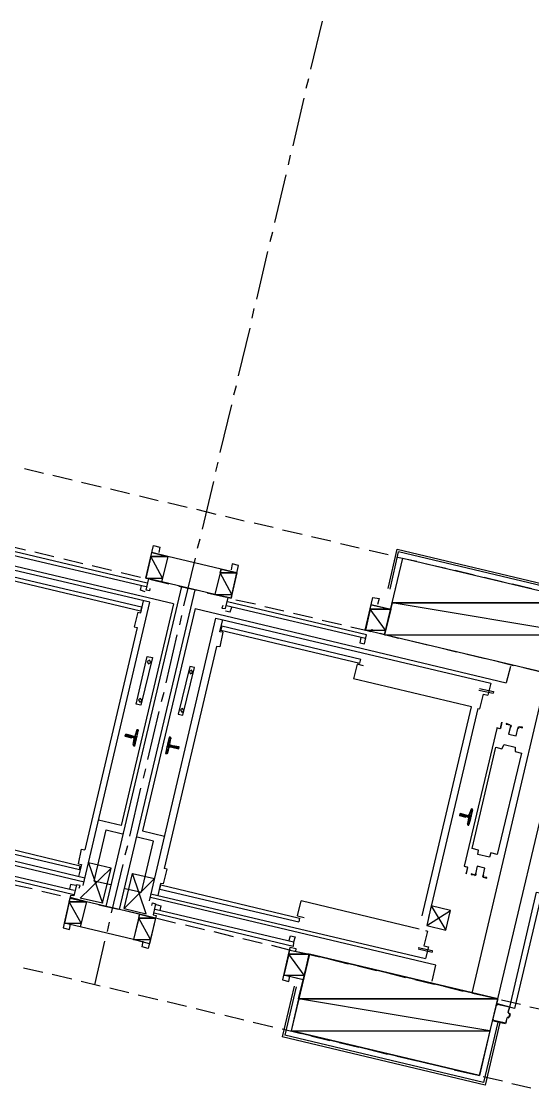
# Model space of a CAD drawing. Header units: feet. Extents: x -84 to 198, y -22 to 181.
# Drawn here: x 64.87 to 77.86, y 48.78 to 75.84 of the extents above; entities that cross this region are included whole.
import ezdxf

# ---------------------------------------------------------------- set-up
doc = ezdxf.new("R2010")
doc.units = ezdxf.units.FT
for name, color, linetype in [('A-LINEA', 7, 'CONTINUOUS'), ('A-LINEA-FINA', 9, 'CONTINUOUS'), ('A-MURO-CONCRETO', 8, 'CONTINUOUS')]:
    doc.layers.add(name, color=color, linetype=linetype)

msp = doc.modelspace()

# ---------------------------------------------------------------- linework, layer by layer
at = {"layer": 'A-LINEA'}
for p, q in [((72.2267, 74.6311), (72.52, 75.8444)), ((72.1067, 74.1511), (72.1733, 74.3911)), ((71.7733, 72.6844), (72.0533, 73.8978)), ((71.6533, 72.2044), (71.7067, 72.4444)), ((71.3067, 70.7378), (71.6, 71.9511)), ((71.1867, 70.2578), (71.2533, 70.4978)), ((70.8533, 68.7911), (71.1333, 70.0044)), ((70.7333, 68.3111), (70.7867, 68.5511)), ((70.3867, 66.8444), (70.68, 68.0578)), ((70.2667, 66.3644), (70.3333, 66.6044)), ((69.92, 64.8978), (70.2133, 66.1111)), ((64.9467, 64.4978), (65.4267, 64.3778)), ((69.8133, 64.4178), (69.8667, 64.6578)), ((65.6667, 64.3244), (66.16, 64.2044)), ((66.4, 64.1511), (66.8933, 64.0311)), ((69.4667, 62.9511), (69.76, 64.1644)), ((67.1333, 63.9778), (67.6133, 63.8578)), ((67.8667, 63.8044), (68.3467, 63.6844)), ((68.5867, 63.6311), (69.08, 63.5111)), ((69.32, 63.4578), (69.8133, 63.3378)), ((70.0533, 63.2844), (70.5333, 63.1644)), ((70.7867, 63.1111), (71.2667, 63.0044)), ((68.7333, 61.0578), (60.8133, 62.9378)), ((71.5067, 62.9378), (72, 62.8311)), ((68.1333, 61.0978), (61.16, 62.7378)), ((64.48, 62.5511), (64.9733, 62.4311)), ((69.3467, 62.4711), (69.4133, 62.7111)), ((72.24, 62.7644), (72.7333, 62.6578)), ((72.9733, 62.5911), (73.4533, 62.4844)), ((64.5067, 62.3244), (68.04, 61.4978)), ((64.5333, 62.4311), (68.0667, 61.5911)), ((65.2133, 62.3778), (65.6933, 62.2578)), ((68.0267, 61.7111), (68.1867, 62.3644)), ((68.5867, 62.2578), (68.1867, 62.3644)), ((68.5867, 62.2578), (68.4267, 61.6178)), ((69.9467, 61.9378), (68.5867, 62.2578)), ((73.7067, 62.4178), (74.1867, 62.3111)), ((74.1867, 61.4444), (74.4133, 62.4444)), ((74.24, 61.4311), (74.4533, 62.3778)), ((74.4133, 62.4444), (79.5733, 61.2178)), ((79.5067, 61.1778), (74.4533, 62.3778)), ((65.9467, 62.2044), (66.4267, 62.0844)), ((66.6667, 62.0311), (67.16, 61.9111)), ((69, 61.0044), (69.2933, 62.2178)), ((74.4267, 62.2444), (74.92, 62.1378)), ((75.16, 62.0711), (75.6533, 61.9644)), ((67.92, 60.9778), (64.3867, 61.8044)), ((67.4, 61.8578), (67.8933, 61.7378)), ((69.9467, 61.9378), (69.7867, 61.2978)), ((70.3467, 61.8444), (69.9467, 61.9378)), ((70.2, 61.2044), (70.3467, 61.8444)), ((75.8933, 61.9111), (76.3733, 61.7911)), ((76.6267, 61.7378), (77.1067, 61.6178)), ((67.8933, 60.8711), (64.3733, 61.7111)), ((67.0267, 53.3778), (68.9467, 61.4978)), ((68.44, 61.6178), (68.0267, 61.7111)), ((68.1333, 61.6844), (68.6133, 61.5644)), ((69.7867, 61.2978), (68.44, 61.6178)), ((68.8667, 61.5111), (69.3467, 61.4044)), ((77.3467, 61.5644), (77.84, 61.4444)), ((67.36, 53.2978), (69.28, 61.4178)), ((69.5867, 61.3378), (70.08, 61.2311)), ((70.2, 61.2044), (69.7867, 61.2978)), ((66.44, 53.9111), (68.1333, 61.0978)), ((68.7333, 61.0578), (67.4, 55.4311)), ((67.92, 60.9778), (67.8933, 60.8711)), ((67.9067, 60.8311), (67.9733, 61.1378)), ((69.28, 60.9378), (67.9467, 55.2978)), ((69.28, 60.9378), (77.1867, 59.0578)), ((73.6133, 60.1778), (70.08, 61.0044)), ((73.64, 60.2711), (70.1067, 61.1111)), ((70.32, 61.1644), (70.8133, 61.0578)), ((71.0533, 60.9911), (71.5333, 60.8844)), ((67.8267, 60.8444), (67.9067, 60.8311)), ((68.12, 53.5244), (69.8133, 60.6978)), ((68.8933, 60.5244), (68.9467, 60.7644)), ((69.8133, 60.6978), (76.8, 59.0444)), ((69.9067, 60.3511), (69.9867, 60.6578)), ((71.7867, 60.8178), (72.2667, 60.7111)), ((72.5067, 60.6444), (73, 60.5378)), ((67.8133, 60.4578), (66.48, 54.8178)), ((69.96, 60.4978), (69.9333, 60.3911)), ((69.9333, 60.3911), (73.4667, 59.5511)), ((69.96, 60.4978), (73.4933, 59.6578)), ((73.24, 60.4711), (73.7333, 60.3644)), ((68.5467, 59.0578), (68.8267, 60.2711)), ((69.9867, 60.3378), (69.9067, 60.3511)), ((73.4933, 60.2044), (73.4667, 60.0711)), ((73.9733, 60.3111), (74.4533, 60.1911)), ((74.7067, 60.1378), (75.1867, 60.0178)), ((69.8267, 59.9778), (68.4933, 54.3378)), ((75.4267, 59.9644), (75.92, 59.8444)), ((73.4667, 59.5511), (73.4933, 59.6578)), ((76.16, 59.7911), (76.6533, 59.6711)), ((76.8933, 59.6178), (77.3733, 59.4978)), ((76.32, 51.1778), (78.24, 59.2978)), ((77.2933, 59.4711), (77.1867, 59.0578)), ((77.6267, 59.4444), (78.1067, 59.3244)), ((76.3067, 58.4444), (73.3067, 59.1511)), ((76.8, 59.0444), (76.72, 58.7378)), ((76.9733, 51.0311), (78.8933, 59.1378)), ((68.4267, 58.5778), (68.4933, 58.8178)), ((76.4933, 58.8711), (76.8533, 58.7911)), ((68.08, 57.1111), (68.3733, 58.3244)), ((75.0533, 53.1378), (76.3067, 58.4444)), ((76.4667, 58.4044), (75.2133, 53.0978)), ((67.6667, 57.6578), (67.6667, 57.6578)), ((67.68, 57.6978), (67.7333, 57.6844)), ((67.72, 57.6578), (67.68, 57.6711)), ((67.68, 57.6578), (67.68, 57.6578)), ((67.6933, 57.6978), (67.6933, 57.6978)), ((67.76, 57.6978), (67.8, 57.8444)), ((67.8246, 57.8572), (67.8009, 57.8437)), ((68.6797, 57.6345), (68.6646, 57.6572)), ((76.9467, 57.8978), (76.9467, 57.8978)), ((67.7067, 57.4844), (67.7333, 57.6311)), ((67.7203, 57.4677), (67.7354, 57.445)), ((68.5867, 57.2711), (68.6267, 57.4178)), ((68.64, 57.4844), (68.6667, 57.6444)), ((68.6533, 57.4311), (68.6933, 57.4311)), ((68.6933, 57.4178), (68.6933, 57.4178)), ((68.7067, 57.4178), (68.7067, 57.4178)), ((68.5621, 57.2583), (68.5858, 57.2718)), ((67.9733, 56.6311), (68.0267, 56.8711)), ((67.6267, 55.1644), (67.9067, 56.3778)), ((76.2933, 55.8444), (76.24, 55.6978)), ((76.3179, 55.8439), (76.2942, 55.8304)), ((59.2, 55.7111), (66.4667, 54.0044)), ((66.48, 54.0978), (59.5067, 55.7511)), ((67.4, 55.4311), (66.8267, 55.5644)), ((76.1733, 55.6978), (76.1733, 55.6978)), ((76.2267, 55.6711), (76.1733, 55.6844)), ((76.1733, 55.6578), (76.2133, 55.6444)), ((76.1733, 55.6444), (76.1733, 55.6444)), ((76.1867, 55.6978), (76.1867, 55.6978)), ((76.2267, 55.6178), (76.2, 55.4711)), ((66.36, 54.4044), (62.84, 55.2444)), ((67.9467, 55.2978), (68.5067, 55.1644)), ((76.2136, 55.4677), (76.2287, 55.445)), ((66.3467, 54.3111), (62.8133, 55.1378)), ((66.32, 54.4578), (66.4, 54.8311)), ((66.4, 54.8311), (66.48, 54.8178)), ((67.5067, 54.6844), (67.5733, 54.9244)), ((62.6667, 54.5244), (66.2, 53.6844)), ((62.6933, 54.6178), (66.2133, 53.7911)), ((66.32, 54.4578), (66.4, 54.4444)), ((66.4, 54.4444), (66.32, 54.1378)), ((66.3467, 54.3111), (66.36, 54.4044)), ((67.1467, 54.3511), (66.5733, 54.4844)), ((67.16, 53.2178), (67.4533, 54.4444)), ((66.9333, 53.4578), (67.1467, 54.3511)), ((67.48, 53.3244), (67.6933, 54.2178)), ((67.6933, 54.2178), (68.2533, 54.0844)), ((68.48, 53.9511), (68.5733, 54.3244)), ((68.5733, 54.3244), (68.4933, 54.3378)), ((76.2, 54.3778), (76.12, 54.3911)), ((64.6533, 53.9378), (65.1467, 53.8311)), ((68.4, 53.9644), (68.3333, 53.6578)), ((68.3867, 53.8178), (68.4133, 53.9244)), ((68.48, 53.9511), (68.4, 53.9644)), ((68.4133, 53.9244), (71.9333, 53.0844)), ((65.3867, 53.7644), (65.8667, 53.6578)), ((66.52, 53.4978), (66.1067, 53.6044)), ((75.4, 51.8844), (68.1467, 53.6044)), ((68.16, 53.6978), (75.1333, 52.0578)), ((68.3867, 53.8178), (71.92, 52.9911)), ((65.96, 52.9511), (66.1067, 53.5911)), ((66.12, 53.5911), (66.6, 53.4844)), ((66.52, 53.4978), (66.36, 52.8578)), ((67.8667, 53.1778), (66.52, 53.4978)), ((66.84, 53.4178), (67.3333, 53.3111)), ((71.88, 53.1378), (71.9733, 53.5244)), ((74.9733, 52.8044), (71.9733, 53.5244)), ((67.5733, 53.2578), (68.0667, 53.1378)), ((67.8667, 53.1778), (67.72, 52.5378)), ((68.28, 53.0844), (67.8667, 53.1778)), ((71.7733, 52.3644), (68.24, 53.2044)), ((71.7867, 52.4711), (68.2667, 53.2978)), ((68.3067, 53.0844), (68.7867, 52.9644)), ((71.88, 53.1378), (72.0533, 53.0978)), ((71.9333, 53.0844), (71.92, 52.9911)), ((75.1733, 52.8978), (75.7733, 53.2711)), ((66.36, 52.8578), (65.96, 52.9511)), ((67.72, 52.5378), (66.36, 52.8578)), ((67.0533, 52.7378), (67.1067, 52.9778)), ((69.04, 52.9111), (69.52, 52.7911)), ((68.12, 52.4311), (67.72, 52.5378)), ((69.76, 52.7378), (70.2533, 52.6178)), ((70.4933, 52.5644), (70.9867, 52.4444)), ((71.6667, 52.4978), (71.7067, 52.6311)), ((75.1867, 52.7511), (75.0933, 52.3778)), ((75.1333, 52.7644), (75.1867, 52.7511)), ((66.7333, 51.3911), (66.9867, 52.4978)), ((71.2267, 52.3911), (71.7067, 52.2711)), ((71.5467, 51.6311), (71.6933, 52.2711)), ((74.9467, 52.3378), (75.3067, 52.2578)), ((74.9467, 52.2978), (75.3067, 52.2178)), ((75.3067, 52.2578), (75.3067, 52.2178)), ((71.9467, 52.2178), (72.44, 52.0978)), ((72.68, 52.0444), (73.1733, 51.9244)), ((64.92, 51.8178), (65.4133, 51.7111)), ((73.4133, 51.8711), (73.8933, 51.7511)), ((74.1467, 51.6978), (74.6267, 51.5778)), ((75.3067, 51.4844), (75.4, 51.8844)), ((65.6533, 51.6578), (66.1467, 51.5378)), ((66.3867, 51.4844), (66.8667, 51.3644)), ((74.8667, 51.5244), (75.36, 51.4044)), ((67.12, 51.3111), (67.6, 51.1911)), ((71.8, 51.3511), (71.4933, 50.0711)), ((71.8, 51.3511), (71.4933, 50.0711)), ((71.8533, 51.3378), (71.56, 50.1111)), ((71.8533, 51.3378), (71.56, 50.1111)), ((75.6, 51.3511), (76.0933, 51.2311)), ((76.3333, 51.1778), (76.8133, 51.0711)), ((67.84, 51.1378), (68.3333, 51.0178)), ((68.5733, 50.9644), (69.0667, 50.8444)), ((76.96, 50.8978), (76.96, 50.8978)), ((77.0667, 51.0044), (77.5467, 50.8978)), ((69.3067, 50.7911), (69.7867, 50.6711)), ((70.04, 50.6178), (70.52, 50.4978)), ((77.24, 50.6844), (77.28, 50.8178)), ((77.2405, 50.6824), (77.2554, 50.6583)), ((77.2533, 50.6844), (77.2533, 50.6844)), ((77.2667, 50.5644), (77.2933, 50.6444)), ((77.7867, 50.8311), (78.28, 50.7244)), ((70.76, 50.4444), (71.2533, 50.3244)), ((76.9733, 50.4444), (76.6133, 48.9111)), ((76.9733, 50.4444), (76.6133, 48.9111)), ((76.8667, 50.4844), (76.8667, 50.4844)), ((76.8667, 50.4711), (77.16, 50.4044)), ((77.1733, 50.4044), (77.2133, 50.5511)), ((77.1733, 50.4178), (77.1733, 50.4178)), ((77.2379, 50.5639), (77.2139, 50.549)), ((77.2267, 50.5644), (77.2533, 50.5511)), ((77.2267, 50.5511), (77.2267, 50.5511)), ((77.2533, 50.5644), (77.2533, 50.5644)), ((71.4933, 50.2711), (71.9733, 50.1511)), ((76.6133, 48.9111), (71.56, 50.1111)), ((76.6133, 48.9111), (71.56, 50.1111)), ((72.2267, 50.0978), (72.7067, 49.9778)), ((72.9467, 49.9244), (73.44, 49.8044)), ((73.68, 49.7511), (74.1733, 49.6311)), ((74.4133, 49.5778), (74.8933, 49.4711)), ((75.1467, 49.4044), (75.6267, 49.2978)), ((75.8667, 49.2311), (76.36, 49.1244)), ((76.6, 49.0578), (77.0933, 48.9511)), ((77.3333, 48.8844), (77.8133, 48.7778))]:
    msp.add_line(p, q, dxfattribs=at)
for points in [[(68.1333, 61.4444), (68.12, 61.3911), (68.04, 61.4044), (68.1067, 61.6978), (68.0267, 61.7111), (68.2267, 62.5378), (68.3867, 62.4978), (68.36, 62.3644)], [(69.9867, 61.0178), (69.96, 60.9511), (70.0533, 60.9378), (70.12, 61.2178), (70.2, 61.2044), (70.3867, 62.0311), (70.2267, 62.0711), (70.2, 61.9244)], [(79.3467, 61.0844), (78.8933, 59.1378), (74.0933, 60.2711), (74.56, 62.2178), (79.3467, 61.0844)], [(68.0133, 61.3644), (67.8933, 61.4044), (67.92, 61.5244)], [(73.7733, 60.4178), (73.76, 60.3511), (73.6, 60.3911), (73.8, 61.2178), (73.96, 61.1911), (73.92, 61.0444)], [(70.0533, 60.8844), (70.1733, 60.8578), (70.2133, 60.9778)], [(73.76, 61.0444), (74.2533, 60.9244), (74.0933, 60.2711), (73.6133, 60.3911)], [(67.8267, 60.8444), (67.7333, 60.4711), (67.8133, 60.4578)], [(69.9867, 60.3378), (69.9067, 59.9644), (69.8267, 59.9778)], [(73.4667, 60.0711), (73.5867, 60.0444), (73.64, 60.2711)], [(68.0667, 59.7244), (68.2, 59.6978), (67.9067, 58.4844), (67.7867, 58.5111), (68.0667, 59.7244)], [(68.1241, 59.6299), (68.0679, 59.5952), (68.1026, 59.539), (68.1587, 59.5737), (68.1241, 59.6299)], [(69.2667, 59.4444), (69.1467, 59.4711), (68.8533, 58.2578), (68.9733, 58.2311), (69.2667, 59.4444)], [(69.1907, 59.3765), (69.1346, 59.3419), (69.1693, 59.2857), (69.2254, 59.3204), (69.1907, 59.3765)], [(73.56, 59.4844), (73.4, 59.5244), (73.3067, 59.1511)], [(76.4667, 58.4044), (76.52, 58.3911), (76.6133, 58.7644), (76.72, 58.7378)], [(76.5067, 58.9111), (76.8667, 58.8311), (76.8533, 58.7911)], [(67.8974, 58.6565), (67.8413, 58.6219), (67.8759, 58.5657), (67.9321, 58.6004), (67.8974, 58.6565)], [(68.9641, 58.4032), (68.9079, 58.3685), (68.9426, 58.3124), (68.9987, 58.347), (68.9641, 58.4032)], [(77.0267, 57.8844), (76.9467, 57.9111), (77.04, 57.8978), (77.08, 58.0578), (77.04, 57.8978), (77.04, 57.8978)], [(77.28, 57.9911), (77.1867, 58.0178), (77.1867, 58.0044), (77.28, 57.9911)], [(77.2931, 57.9435), (77.2476, 57.7509), (77.4402, 57.7053), (77.4858, 57.8979)], [(77.2931, 57.9435), (77.2476, 57.7509), (77.4402, 57.7053), (77.4858, 57.8979)], [(77.2973, 57.9408), (77.3064, 57.9609), (77.2915, 57.9772)], [(77.3043, 57.9295), (77.3196, 57.963), (77.2947, 57.9901)], [(77.5207, 57.937), (77.4863, 57.9239), (77.4849, 57.8871)], [(77.5177, 57.924), (77.4971, 57.9161), (77.4962, 57.8941)], [(77.5067, 57.9378), (77.6, 57.9111), (77.6, 57.9244), (77.5067, 57.9378)], [(67.6667, 57.6578), (67.5067, 57.6978), (67.52, 57.7511), (67.68, 57.7111)], [(67.8267, 57.8578), (67.84, 57.8578), (67.7467, 57.4444), (67.7333, 57.4578)], [(67.7354, 57.685), (67.7505, 57.6874), (67.7595, 57.6998)], [(68.6533, 57.6711), (68.6267, 57.6711), (68.5333, 57.2578), (68.56, 57.2578)], [(76.9467, 57.8978), (76.12, 54.4044), (76.2, 54.3778)], [(76.9467, 57.8978), (76.9467, 57.8978), (76.12, 54.4044), (76.12, 54.4044)], [(67.7461, 57.6198), (67.7437, 57.635), (67.7313, 57.6439)], [(68.6646, 57.4306), (68.6495, 57.4281), (68.6405, 57.4157)], [(68.7067, 57.4178), (68.8667, 57.3778), (68.88, 57.4311), (68.7067, 57.4578), (68.7067, 57.4578), (68.6533, 57.4711)], [(68.6539, 57.4824), (68.6563, 57.4673), (68.6687, 57.4583)], [(77.5733, 57.2711), (76.96, 54.6978), (76.8, 54.7378), (76.76, 54.6311), (76.4667, 54.6978), (76.48, 54.8044), (76.32, 54.8444), (76.92, 57.4178), (77.08, 57.3778), (77.1333, 57.4844), (77.4133, 57.4178), (77.4133, 57.3111), (77.5733, 57.2711)], [(76.2267, 55.4444), (76.24, 55.4444), (76.3333, 55.8444), (76.32, 55.8578)], [(76.1733, 55.6978), (76.0133, 55.7378), (76, 55.6844), (76.16, 55.6444)], [(76.2395, 55.6198), (76.237, 55.635), (76.2246, 55.6439)], [(76.2287, 55.6716), (76.2438, 55.6741), (76.2528, 55.6865)], [(67.1333, 53.9244), (66.72, 54.0178), (67.0267, 55.3244), (67.44, 55.2178)], [(67.5067, 53.8311), (67.92, 53.7378), (68.2267, 55.0311), (67.8133, 55.1378)], [(66.5733, 54.4844), (66.9333, 53.4578), (66.36, 53.5911), (67.1467, 54.3511)], [(68.2533, 54.0844), (67.48, 53.3244), (68.04, 53.1911), (67.6933, 54.2178)], [(76.2, 54.3644), (76.2, 54.3644), (76.1733, 54.2178), (76.1733, 54.2044), (76.2133, 54.3644)], [(76.3733, 54.1778), (76.2933, 54.2044), (76.2933, 54.1911), (76.3733, 54.1778)], [(76.386, 54.1653), (76.4204, 54.1783), (76.4218, 54.2151)], [(76.3889, 54.1783), (76.4096, 54.1861), (76.4104, 54.2082)], [(76.6003, 54.1587), (76.6458, 54.3513), (76.4531, 54.3969), (76.4075, 54.2043)], [(76.6003, 54.1587), (76.6458, 54.3513), (76.4531, 54.3969), (76.4075, 54.2043)], [(76.6023, 54.1727), (76.5871, 54.1392), (76.612, 54.1121)], [(76.6094, 54.1614), (76.6003, 54.1413), (76.6152, 54.125)], [(66.3333, 53.8444), (66.36, 53.9111), (66.2667, 53.9244), (66.2, 53.6444), (66.12, 53.6578), (65.9333, 52.8311), (66.0933, 52.7911), (66.12, 52.9378)], [(66.2533, 53.9111), (66.12, 53.9378), (66.0933, 53.8178)], [(76.6, 54.1244), (76.6933, 54.0978), (76.6933, 54.1111), (76.6133, 54.1244)], [(77.28, 50.8178), (77.96, 53.7378), (78.0933, 53.7111), (77.4, 50.7911), (77.28, 50.8178)], [(68.1867, 53.4044), (68.2, 53.4711), (68.28, 53.4444), (68.2133, 53.1644), (68.2933, 53.1511), (68.0933, 52.3111), (67.9333, 52.3511), (67.96, 52.4978)], [(68.2933, 53.4311), (68.4133, 53.3911), (68.3867, 53.2711)], [(75.28, 53.3911), (75.6533, 52.7778), (75.7733, 53.2711), (75.28, 53.3911), (75.1733, 52.8978), (75.6533, 52.7778)], [(71.7067, 52.6311), (71.8267, 52.6044), (71.7867, 52.4711), (71.7733, 52.3644)], [(71.84, 52.2444), (71.8533, 52.2978), (71.6933, 52.3378), (71.5067, 51.5111), (71.6667, 51.4711), (71.6933, 51.6178)], [(71.6933, 52.2711), (72.1867, 52.1644), (72.0267, 51.5111), (71.5467, 51.6311)], [(75.0933, 52.3778), (75.2133, 52.3511), (75.1333, 52.0578)], [(76.9733, 51.0311), (72.1867, 52.1644), (71.72, 50.2178), (76.5067, 49.0844), (76.9733, 51.0311)], [(76.9467, 50.8978), (76.9467, 50.8711), (76.96, 50.8711), (76.96, 50.8978), (77.2667, 50.8311), (77.2267, 50.6844)], [(76.96, 50.9111), (77.2667, 50.8311), (77.2667, 50.8311)], [(77.2533, 50.6578), (77.28, 50.6578), (77.2533, 50.5644), (77.2267, 50.5644)], [(77.2533, 50.6711), (77.28, 50.6578), (77.28, 50.6578)], [(77.0267, 50.4311), (76.6533, 48.8444), (71.4933, 50.0711)], [(77.0267, 50.4311), (76.6533, 48.8444), (71.4933, 50.0711)], [(77.2, 50.5511), (77.1733, 50.4178), (76.8667, 50.4844), (76.8667, 50.5111), (76.8533, 50.5111), (76.8533, 50.4844)]]:
    msp.add_lwpolyline(points, dxfattribs=at)
at = {"layer": 'A-LINEA-FINA'}
for p, q in [((67.68, 57.6711), (67.5067, 57.7111)), ((67.6667, 57.6578), (67.5067, 57.6978)), ((67.68, 57.7111), (67.52, 57.7511)), ((67.68, 57.6978), (67.52, 57.7378)), ((67.68, 57.6978), (67.52, 57.7378)), ((67.7867, 57.6311), (67.7333, 57.6578)), ((67.8, 57.6844), (67.7467, 57.6978)), ((67.8, 57.6711), (67.7467, 57.6844)), ((67.84, 57.8444), (67.8, 57.8578)), ((67.84, 57.8444), (67.8, 57.8578)), ((67.84, 57.8444), (67.8133, 57.8578)), ((67.84, 57.8578), (67.8267, 57.8578)), ((68.6267, 57.6711), (68.6533, 57.6711)), ((68.6267, 57.6578), (68.6667, 57.6578)), ((67.7467, 57.4578), (67.7067, 57.4711)), ((67.7467, 57.4578), (67.72, 57.4578)), ((67.7467, 57.4578), (67.72, 57.4578)), ((67.7867, 57.6311), (67.7333, 57.6444)), ((67.7867, 57.6178), (67.7333, 57.6311)), ((68.5733, 57.4444), (68.64, 57.4311)), ((68.5733, 57.4311), (68.6267, 57.4178)), ((68.5867, 57.4978), (68.64, 57.4844)), ((68.5867, 57.4978), (68.64, 57.4844)), ((68.5867, 57.4844), (68.64, 57.4711)), ((68.6933, 57.4178), (68.8667, 57.3778)), ((68.7067, 57.4578), (68.88, 57.4311)), ((68.7067, 57.4578), (68.88, 57.4178)), ((68.7067, 57.4578), (68.88, 57.4178)), ((68.7067, 57.4578), (68.8667, 57.4178)), ((68.7067, 57.4178), (68.8667, 57.3778)), ((68.5333, 57.2711), (68.5733, 57.2578)), ((68.5467, 57.2844), (68.5867, 57.2711)), ((76.3333, 55.8311), (76.2933, 55.8444)), ((76.3333, 55.8444), (76.2933, 55.8444)), ((76.3333, 55.8444), (76.3067, 55.8578)), ((76.16, 55.6578), (76, 55.6844)), ((76.1733, 55.6978), (76.0133, 55.7378)), ((76.1733, 55.6844), (76.0133, 55.7244)), ((76.1733, 55.6978), (76.0133, 55.7244)), ((76.28, 55.6311), (76.2267, 55.6444)), ((76.28, 55.6178), (76.2267, 55.6311)), ((76.2933, 55.6711), (76.24, 55.6844)), ((76.24, 55.4578), (76.2, 55.4711)), ((76.24, 55.4578), (76.2, 55.4578)), ((76.24, 55.4444), (76.2133, 55.4578)), ((76.24, 55.4444), (76.2133, 55.4578)), ((76.24, 55.4444), (76.2133, 55.4444)), ((76.24, 55.4444), (76.2133, 55.4444)), ((76.24, 55.4444), (76.2267, 55.4444))]:
    msp.add_line(p, q, dxfattribs=at)
for points in [[(67.52, 57.7378), (67.7867, 57.6444), (67.5067, 57.7111), (67.52, 57.7378), (67.52, 57.7378)], [(67.5067, 57.7111), (67.68, 57.6711), (67.68, 57.6711), (67.5067, 57.7111)], [(67.68, 57.6711), (67.68, 57.6711), (67.5067, 57.7111), (67.68, 57.6711), (67.68, 57.6711)], [(67.5067, 57.7111), (67.68, 57.6711), (67.68, 57.6711), (67.5067, 57.7111)], [(67.68, 57.6711), (67.68, 57.6711), (67.5067, 57.7111), (67.68, 57.6711), (67.68, 57.6711)], [(67.5067, 57.7111), (67.68, 57.6711), (67.5067, 57.6978), (67.5067, 57.7111), (67.5067, 57.7111)], [(67.6667, 57.6578), (67.6667, 57.6578), (67.5067, 57.6978), (67.6667, 57.6578)], [(67.6667, 57.6578), (67.5067, 57.6978), (67.68, 57.6711), (67.6667, 57.6578), (67.6667, 57.6578)], [(67.5067, 57.6978), (67.6667, 57.6578), (67.6667, 57.6578), (67.5067, 57.6978)], [(67.6667, 57.6578), (67.6667, 57.6578), (67.5067, 57.6978), (67.6667, 57.6578), (67.6667, 57.6578)], [(67.5067, 57.6978), (67.6667, 57.6578), (67.6667, 57.6578), (67.5067, 57.6978)], [(67.6667, 57.6578), (67.6667, 57.6578), (67.5067, 57.6978), (67.6667, 57.6578)], [(67.5067, 57.6978), (67.6667, 57.6578), (67.6667, 57.6578), (67.5067, 57.6978), (67.5067, 57.6978)], [(67.5067, 57.6978), (67.6667, 57.6578), (67.6667, 57.6578), (67.5067, 57.6978)], [(67.6667, 57.6578), (67.6667, 57.6578), (67.5067, 57.6978), (67.6667, 57.6578), (67.6667, 57.6578)], [(67.5067, 57.6978), (67.6667, 57.6578), (67.6667, 57.6578), (67.5067, 57.6978)], [(67.6667, 57.6578), (67.6667, 57.6578), (67.5067, 57.6978), (67.6667, 57.6578), (67.6667, 57.6578)], [(67.52, 57.7511), (67.68, 57.7111), (67.52, 57.7378), (67.52, 57.7511), (67.52, 57.7511)], [(67.52, 57.7378), (67.68, 57.6978), (67.68, 57.6978), (67.52, 57.7378)], [(67.68, 57.6978), (67.68, 57.6978), (67.52, 57.7378), (67.68, 57.6978)], [(67.68, 57.6978), (67.52, 57.7378), (67.68, 57.7111), (67.68, 57.6978), (67.68, 57.6978)], [(67.52, 57.7378), (67.68, 57.6978), (67.68, 57.6978), (67.52, 57.7378)], [(67.68, 57.6978), (67.68, 57.6978), (67.52, 57.7378), (67.68, 57.6978), (67.68, 57.6978)], [(67.52, 57.7378), (67.68, 57.6978), (67.68, 57.6978), (67.52, 57.7378)], [(67.68, 57.6978), (67.68, 57.6978), (67.52, 57.7378), (67.68, 57.6978)], [(67.52, 57.7378), (67.68, 57.6978), (67.68, 57.6978), (67.52, 57.7378), (67.52, 57.7378)], [(67.52, 57.7378), (67.68, 57.6978), (67.68, 57.6978), (67.52, 57.7378)], [(67.68, 57.6978), (67.68, 57.6978), (67.52, 57.7378), (67.68, 57.6978), (67.68, 57.6978)], [(67.52, 57.7378), (67.68, 57.6978), (67.68, 57.6978), (67.52, 57.7378)], [(67.68, 57.6978), (67.68, 57.6978), (67.52, 57.7378), (67.68, 57.6978), (67.68, 57.6978)], [(67.52, 57.7378), (67.68, 57.6978), (67.68, 57.6978), (67.52, 57.7378)], [(67.68, 57.6978), (67.68, 57.6978), (67.52, 57.7378), (67.68, 57.6978), (67.68, 57.6978)], [(67.8, 57.6711), (67.52, 57.7378), (67.7867, 57.6444), (67.8, 57.6711)], [(67.72, 57.6578), (67.7867, 57.6444), (67.7867, 57.6444), (67.72, 57.6578)], [(67.7867, 57.6444), (67.7867, 57.6444), (67.72, 57.6578), (67.7867, 57.6444), (67.7867, 57.6444)], [(67.7867, 57.6444), (67.72, 57.6578), (67.7867, 57.6311), (67.7867, 57.6444)], [(67.72, 57.6578), (67.7867, 57.6311), (67.7333, 57.6578), (67.72, 57.6578), (67.72, 57.6578)], [(67.7467, 57.6844), (67.8, 57.6711), (67.7333, 57.6844), (67.7467, 57.6844), (67.7467, 57.6844)], [(67.7333, 57.6844), (67.8, 57.6711), (67.8, 57.6711), (67.7333, 57.6844)], [(67.8, 57.6711), (67.8, 57.6711), (67.7333, 57.6844), (67.8, 57.6711), (67.8, 57.6711)], [(67.7333, 57.6844), (67.8, 57.6711), (67.8, 57.6711), (67.7333, 57.6844)], [(67.8, 57.6711), (67.8, 57.6711), (67.7333, 57.6844), (67.8, 57.6711), (67.8, 57.6711)], [(67.7333, 57.6844), (67.8, 57.6711), (67.8, 57.6711), (67.7333, 57.6844)], [(67.8, 57.6711), (67.8, 57.6711), (67.7333, 57.6844), (67.8, 57.6711), (67.8, 57.6711)], [(67.7333, 57.6578), (67.7867, 57.6311), (67.7333, 57.6444), (67.7333, 57.6578), (67.7333, 57.6578)], [(67.8, 57.6844), (67.76, 57.6978), (67.7467, 57.6978), (67.8, 57.6844), (67.8, 57.6844)], [(67.8, 57.6844), (67.8, 57.6844), (67.7467, 57.6978), (67.8, 57.6844)], [(67.7467, 57.6978), (67.8, 57.6844), (67.8, 57.6844), (67.7467, 57.6978)], [(67.8, 57.6844), (67.8, 57.6844), (67.7467, 57.6978), (67.8, 57.6844), (67.8, 57.6844)], [(67.8, 57.6844), (67.7467, 57.6978), (67.8, 57.6711), (67.8, 57.6844)], [(67.7467, 57.6978), (67.8, 57.6711), (67.7467, 57.6844), (67.7467, 57.6978), (67.7467, 57.6978)], [(67.7467, 57.6844), (67.8, 57.6711), (67.8, 57.6711), (67.7467, 57.6844)], [(67.8, 57.6711), (67.8, 57.6711), (67.7467, 57.6844), (67.8, 57.6711), (67.8, 57.6711)], [(67.8, 57.8444), (67.8, 57.6844), (67.76, 57.6978), (67.8, 57.8444)], [(67.76, 57.6978), (67.8, 57.6844), (67.8, 57.6844), (67.76, 57.6978)], [(67.8133, 57.8578), (67.84, 57.8444), (67.8, 57.8578), (67.8133, 57.8578)], [(67.8, 57.8578), (67.84, 57.8444), (67.84, 57.8444), (67.8, 57.8578), (67.8, 57.8578)], [(67.8, 57.8578), (67.84, 57.8444), (67.8, 57.8444), (67.8, 57.8578), (67.8, 57.8578)], [(67.84, 57.8311), (67.84, 57.8311), (67.8, 57.8444), (67.84, 57.8311)], [(67.84, 57.8311), (67.8, 57.8444), (67.84, 57.8444), (67.84, 57.8311), (67.84, 57.8311)], [(67.84, 57.8311), (67.8, 57.8444), (67.8, 57.6844), (67.84, 57.8311)], [(67.84, 57.8578), (67.8267, 57.8578), (67.8133, 57.8578), (67.84, 57.8578), (67.84, 57.8578)], [(67.8133, 57.8578), (67.84, 57.8578), (67.84, 57.8578), (67.8133, 57.8578)], [(67.84, 57.8578), (67.84, 57.8578), (67.8133, 57.8578), (67.84, 57.8578), (67.84, 57.8578)], [(67.84, 57.8444), (67.84, 57.8444), (67.8133, 57.8578), (67.84, 57.8444)], [(67.84, 57.8444), (67.8133, 57.8578), (67.84, 57.8578), (67.84, 57.8444), (67.84, 57.8444)], [(67.8267, 57.8578), (67.84, 57.8578), (67.84, 57.8578), (67.8267, 57.8578)], [(67.84, 57.8578), (67.84, 57.8578), (67.8267, 57.8578), (67.84, 57.8578)], [(68.6533, 57.6711), (68.6267, 57.6711), (68.6533, 57.6578), (68.6533, 57.6711)], [(68.6267, 57.6711), (68.6533, 57.6578), (68.6667, 57.6578), (68.6267, 57.6711), (68.6267, 57.6711)], [(68.6533, 57.6578), (68.6267, 57.6711), (68.6267, 57.6711), (68.6533, 57.6578)], [(68.6267, 57.6711), (68.6267, 57.6711), (68.6667, 57.6578), (68.6267, 57.6711)], [(68.6267, 57.6711), (68.6667, 57.6578), (68.6267, 57.6711), (68.6267, 57.6711), (68.6267, 57.6711)], [(68.6267, 57.6578), (68.6667, 57.6578), (68.6267, 57.6711), (68.6267, 57.6578), (68.6267, 57.6578)], [(68.6667, 57.6444), (68.6267, 57.6578), (68.6667, 57.6578), (68.6667, 57.6444)], [(68.6667, 57.6578), (68.6267, 57.6578), (68.6267, 57.6578), (68.6667, 57.6578)], [(68.6267, 57.6578), (68.6267, 57.6578), (68.6667, 57.6578), (68.6267, 57.6578)], [(68.6667, 57.6578), (68.6267, 57.6578), (68.6267, 57.6578), (68.6667, 57.6578)], [(68.6267, 57.6578), (68.6267, 57.6578), (68.6667, 57.6444), (68.6267, 57.6578)], [(68.6267, 57.6578), (68.6667, 57.6444), (68.6267, 57.6578), (68.6267, 57.6578), (68.6267, 57.6578)], [(68.6267, 57.6444), (68.6667, 57.6444), (68.6267, 57.6578), (68.6267, 57.6444), (68.6267, 57.6444)], [(67.7333, 57.6311), (67.7467, 57.4711), (67.7067, 57.4844), (67.7333, 57.6311)], [(67.7467, 57.4711), (67.7067, 57.4844), (67.7067, 57.4711), (67.7467, 57.4711), (67.7467, 57.4711)], [(67.7067, 57.4844), (67.7467, 57.4711), (67.7467, 57.4711), (67.7067, 57.4844), (67.7067, 57.4844)], [(67.7467, 57.4578), (67.7467, 57.4578), (67.7067, 57.4711), (67.7467, 57.4578)], [(67.7467, 57.4578), (67.7067, 57.4711), (67.7467, 57.4711), (67.7467, 57.4578), (67.7467, 57.4578)], [(67.7067, 57.4711), (67.7467, 57.4578), (67.72, 57.4711), (67.7067, 57.4711)], [(67.7467, 57.4578), (67.72, 57.4711), (67.72, 57.4578), (67.7467, 57.4578), (67.7467, 57.4578)], [(67.72, 57.4711), (67.7467, 57.4578), (67.7467, 57.4578), (67.72, 57.4711)], [(67.7467, 57.4578), (67.7467, 57.4578), (67.72, 57.4578), (67.7467, 57.4578)], [(67.72, 57.4578), (67.7467, 57.4578), (67.7467, 57.4578), (67.72, 57.4578)], [(67.7467, 57.4578), (67.7467, 57.4578), (67.72, 57.4578), (67.7467, 57.4578)], [(67.72, 57.4578), (67.7467, 57.4578), (67.7467, 57.4578), (67.72, 57.4578), (67.72, 57.4578)], [(67.7467, 57.4578), (67.72, 57.4578), (67.7467, 57.4444), (67.7467, 57.4578)], [(67.72, 57.4578), (67.7467, 57.4444), (67.7333, 57.4578), (67.72, 57.4578), (67.72, 57.4578)], [(67.7333, 57.6444), (67.7867, 57.6311), (67.7867, 57.6311), (67.7333, 57.6444)], [(67.7867, 57.6311), (67.7867, 57.6311), (67.7333, 57.6444), (67.7867, 57.6311), (67.7867, 57.6311)], [(67.7333, 57.6444), (67.7867, 57.6311), (67.7867, 57.6311), (67.7333, 57.6444)], [(67.7867, 57.6311), (67.7867, 57.6311), (67.7333, 57.6444), (67.7867, 57.6311), (67.7867, 57.6311)], [(67.7333, 57.6444), (67.7867, 57.6311), (67.7867, 57.6311), (67.7333, 57.6444)], [(67.7867, 57.6311), (67.7867, 57.6311), (67.7333, 57.6444), (67.7867, 57.6311), (67.7867, 57.6311)], [(67.7333, 57.6444), (67.7867, 57.6311), (67.7333, 57.6311), (67.7333, 57.6444), (67.7333, 57.6444)], [(67.7333, 57.6311), (67.7867, 57.6178), (67.7867, 57.6178), (67.7333, 57.6311)], [(67.7867, 57.6178), (67.7867, 57.6178), (67.7333, 57.6311), (67.7867, 57.6178)], [(67.7867, 57.6178), (67.7333, 57.6311), (67.7867, 57.6311), (67.7867, 57.6178), (67.7867, 57.6178)], [(67.7867, 57.6178), (67.7333, 57.6311), (67.7467, 57.4711), (67.7867, 57.6178)], [(68.5733, 57.4311), (68.6267, 57.4178), (68.5467, 57.2844), (68.5733, 57.4311)], [(68.6267, 57.4178), (68.5467, 57.2844), (68.5867, 57.2711), (68.6267, 57.4178)], [(68.5733, 57.4444), (68.5733, 57.4444), (68.64, 57.4311), (68.5733, 57.4444)], [(68.5733, 57.4444), (68.64, 57.4311), (68.5867, 57.4444), (68.5733, 57.4444), (68.5733, 57.4444)], [(68.64, 57.4311), (68.5733, 57.4444), (68.6267, 57.4311), (68.64, 57.4311), (68.64, 57.4311)], [(68.6267, 57.4311), (68.5733, 57.4444), (68.5733, 57.4444), (68.6267, 57.4311)], [(68.5733, 57.4444), (68.5733, 57.4444), (68.6267, 57.4311), (68.5733, 57.4444), (68.5733, 57.4444)], [(68.5733, 57.4444), (68.6267, 57.4311), (68.5733, 57.4311), (68.5733, 57.4444)], [(68.6267, 57.4311), (68.5733, 57.4311), (68.6267, 57.4178), (68.6267, 57.4311)], [(68.6267, 57.4178), (68.5733, 57.4311), (68.5733, 57.4311), (68.6267, 57.4178), (68.6267, 57.4178)], [(68.6267, 57.6444), (68.6667, 57.6444), (68.5867, 57.4978), (68.6267, 57.6444)], [(68.6667, 57.6444), (68.5867, 57.4978), (68.64, 57.4844), (68.6667, 57.6444)], [(68.64, 57.4844), (68.5867, 57.4978), (68.5867, 57.4978), (68.64, 57.4844)], [(68.5867, 57.4978), (68.5867, 57.4978), (68.64, 57.4844), (68.5867, 57.4978)], [(68.64, 57.4844), (68.5867, 57.4978), (68.5867, 57.4978), (68.64, 57.4844)], [(68.5867, 57.4978), (68.5867, 57.4978), (68.64, 57.4844), (68.5867, 57.4978), (68.5867, 57.4978)], [(68.5867, 57.4978), (68.64, 57.4844), (68.5867, 57.4844), (68.5867, 57.4978)], [(68.64, 57.4844), (68.5867, 57.4844), (68.64, 57.4711), (68.64, 57.4844), (68.64, 57.4844)], [(68.64, 57.4711), (68.5867, 57.4844), (68.6533, 57.4711), (68.64, 57.4711), (68.64, 57.4711)], [(68.6533, 57.4711), (68.5867, 57.4844), (68.5867, 57.4844), (68.6533, 57.4711)], [(68.5867, 57.4844), (68.5867, 57.4844), (68.6533, 57.4711), (68.5867, 57.4844), (68.5867, 57.4844)], [(68.6533, 57.4711), (68.5867, 57.4844), (68.5867, 57.4844), (68.6533, 57.4711)], [(68.5867, 57.4844), (68.5867, 57.4844), (68.6533, 57.4711), (68.5867, 57.4844), (68.5867, 57.4844)], [(68.6533, 57.4711), (68.5867, 57.4844), (68.5867, 57.4844), (68.6533, 57.4711)], [(68.5867, 57.4844), (68.5867, 57.4844), (68.6533, 57.4711), (68.5867, 57.4844), (68.5867, 57.4844)], [(68.6533, 57.4711), (68.5867, 57.4844), (68.5867, 57.4844), (68.6533, 57.4711)], [(68.5867, 57.4844), (68.5867, 57.4844), (68.6533, 57.4711), (68.5867, 57.4844), (68.5867, 57.4844)], [(68.5867, 57.4844), (68.8667, 57.4178), (68.5867, 57.4578), (68.5867, 57.4844)], [(68.8667, 57.4178), (68.5867, 57.4578), (68.8667, 57.3911), (68.8667, 57.4178), (68.8667, 57.4178)], [(68.6533, 57.4311), (68.5867, 57.4578), (68.5867, 57.4578), (68.6533, 57.4311)], [(68.5867, 57.4578), (68.5867, 57.4578), (68.6533, 57.4311), (68.5867, 57.4578), (68.5867, 57.4578)], [(68.5867, 57.4578), (68.6533, 57.4311), (68.5867, 57.4444), (68.5867, 57.4578)], [(68.6533, 57.4311), (68.5867, 57.4444), (68.64, 57.4311), (68.6533, 57.4311), (68.6533, 57.4311)], [(68.64, 57.4311), (68.5867, 57.4444), (68.5867, 57.4444), (68.64, 57.4311)], [(68.5867, 57.4444), (68.5867, 57.4444), (68.64, 57.4311), (68.5867, 57.4444), (68.5867, 57.4444)], [(68.64, 57.4311), (68.5867, 57.4444), (68.5867, 57.4444), (68.64, 57.4311)], [(68.5867, 57.4444), (68.5867, 57.4444), (68.64, 57.4311), (68.5867, 57.4444), (68.5867, 57.4444)], [(68.6267, 57.6444), (68.6267, 57.6444), (68.6667, 57.6444), (68.6267, 57.6444)], [(68.8667, 57.3911), (68.6933, 57.4311), (68.6933, 57.4311), (68.8667, 57.3911)], [(68.6933, 57.4311), (68.6933, 57.4311), (68.8667, 57.3911), (68.6933, 57.4311), (68.6933, 57.4311)], [(68.6933, 57.4311), (68.8667, 57.3911), (68.6933, 57.4178), (68.6933, 57.4311)], [(68.8667, 57.3911), (68.6933, 57.4178), (68.8667, 57.3778), (68.8667, 57.3911), (68.8667, 57.3911)], [(68.8667, 57.3778), (68.6933, 57.4178), (68.6933, 57.4178), (68.8667, 57.3778)], [(68.6933, 57.4178), (68.6933, 57.4178), (68.8667, 57.3778), (68.6933, 57.4178)], [(68.8667, 57.3778), (68.6933, 57.4178), (68.6933, 57.4178), (68.8667, 57.3778), (68.8667, 57.3778)], [(68.7067, 57.4178), (68.8667, 57.3778), (68.6933, 57.4178), (68.7067, 57.4178), (68.7067, 57.4178)], [(68.88, 57.4311), (68.7067, 57.4578), (68.88, 57.4178), (68.88, 57.4311), (68.88, 57.4311)], [(68.88, 57.4178), (68.7067, 57.4578), (68.7067, 57.4578), (68.88, 57.4178)], [(68.7067, 57.4578), (68.7067, 57.4578), (68.88, 57.4178), (68.7067, 57.4578)], [(68.88, 57.4178), (68.7067, 57.4578), (68.7067, 57.4578), (68.88, 57.4178), (68.88, 57.4178)], [(68.88, 57.4178), (68.7067, 57.4578), (68.8667, 57.4178), (68.88, 57.4178), (68.88, 57.4178)], [(68.8667, 57.4178), (68.7067, 57.4578), (68.7067, 57.4578), (68.8667, 57.4178)], [(68.7067, 57.4578), (68.7067, 57.4578), (68.8667, 57.4178), (68.7067, 57.4578)], [(68.8667, 57.4178), (68.7067, 57.4578), (68.7067, 57.4578), (68.8667, 57.4178), (68.8667, 57.4178)], [(68.8667, 57.4178), (68.7067, 57.4578), (68.7067, 57.4578), (68.8667, 57.4178)], [(68.7067, 57.4578), (68.7067, 57.4578), (68.8667, 57.4178), (68.7067, 57.4578), (68.7067, 57.4578)], [(68.8667, 57.4178), (68.7067, 57.4578), (68.7067, 57.4578), (68.8667, 57.4178)], [(68.7067, 57.4578), (68.7067, 57.4578), (68.8667, 57.4178), (68.7067, 57.4578), (68.7067, 57.4578)], [(68.8667, 57.4178), (68.7067, 57.4578), (68.7067, 57.4578), (68.8667, 57.4178)], [(68.7067, 57.4578), (68.7067, 57.4578), (68.8667, 57.4178), (68.7067, 57.4578), (68.7067, 57.4578)], [(68.7067, 57.4178), (68.7067, 57.4178), (68.8667, 57.3778), (68.7067, 57.4178)], [(68.8667, 57.3778), (68.7067, 57.4178), (68.7067, 57.4178), (68.8667, 57.3778)], [(68.7067, 57.4178), (68.7067, 57.4178), (68.8667, 57.3778), (68.7067, 57.4178)], [(68.8667, 57.3778), (68.7067, 57.4178), (68.7067, 57.4178), (68.8667, 57.3778), (68.8667, 57.3778)], [(68.8667, 57.3778), (68.7067, 57.4178), (68.7067, 57.4178), (68.8667, 57.3778)], [(68.7067, 57.4178), (68.7067, 57.4178), (68.8667, 57.3778), (68.7067, 57.4178), (68.7067, 57.4178)], [(68.8667, 57.3778), (68.7067, 57.4178), (68.7067, 57.4178), (68.8667, 57.3778)], [(68.7067, 57.4178), (68.7067, 57.4178), (68.8667, 57.3778), (68.7067, 57.4178), (68.7067, 57.4178)], [(68.5467, 57.2844), (68.5867, 57.2711), (68.5333, 57.2711), (68.5467, 57.2844)], [(68.5867, 57.2711), (68.5333, 57.2711), (68.5733, 57.2711), (68.5867, 57.2711)], [(68.5333, 57.2711), (68.5733, 57.2711), (68.5733, 57.2578), (68.5333, 57.2711), (68.5333, 57.2711)], [(68.5733, 57.2711), (68.5333, 57.2711), (68.5333, 57.2711), (68.5733, 57.2711)], [(68.5333, 57.2711), (68.5333, 57.2711), (68.5733, 57.2578), (68.5333, 57.2711)], [(68.5733, 57.2578), (68.5333, 57.2711), (68.5333, 57.2711), (68.5733, 57.2578)], [(68.5333, 57.2711), (68.5333, 57.2711), (68.5733, 57.2578), (68.5333, 57.2711)], [(68.5333, 57.2711), (68.5733, 57.2578), (68.56, 57.2578), (68.5333, 57.2711), (68.5333, 57.2711)], [(68.5733, 57.2578), (68.5333, 57.2711), (68.5333, 57.2711), (68.5733, 57.2578)], [(68.5333, 57.2711), (68.5333, 57.2711), (68.56, 57.2578), (68.5333, 57.2711)], [(68.5333, 57.2711), (68.56, 57.2578), (68.5333, 57.2711), (68.5333, 57.2711), (68.5333, 57.2711)], [(68.5333, 57.2578), (68.56, 57.2578), (68.5333, 57.2711), (68.5333, 57.2578), (68.5333, 57.2578)], [(68.5333, 57.2578), (68.5333, 57.2578), (68.56, 57.2578), (68.5333, 57.2578)], [(68.5867, 57.2711), (68.5467, 57.2844), (68.5467, 57.2844), (68.5867, 57.2711), (68.5867, 57.2711)], [(76.24, 55.6978), (76.3333, 55.8311), (76.2933, 55.8444), (76.24, 55.6978)], [(76.2933, 55.6844), (76.24, 55.6978), (76.3333, 55.8311), (76.2933, 55.6844)], [(76.2933, 55.8444), (76.3333, 55.8311), (76.3333, 55.8311), (76.2933, 55.8444)], [(76.3333, 55.8311), (76.3333, 55.8311), (76.2933, 55.8444), (76.3333, 55.8311)], [(76.3333, 55.8311), (76.2933, 55.8444), (76.3333, 55.8311), (76.3333, 55.8311), (76.3333, 55.8311)], [(76.3333, 55.8444), (76.3333, 55.8444), (76.2933, 55.8444), (76.3333, 55.8444)], [(76.3333, 55.8444), (76.2933, 55.8444), (76.3333, 55.8311), (76.3333, 55.8444), (76.3333, 55.8444)], [(76.2933, 55.8444), (76.3333, 55.8444), (76.3067, 55.8444), (76.2933, 55.8444)], [(76.3333, 55.8444), (76.3067, 55.8444), (76.3067, 55.8578), (76.3333, 55.8444), (76.3333, 55.8444)], [(76.3333, 55.8444), (76.3333, 55.8444), (76.3067, 55.8578), (76.3333, 55.8444)], [(76.3067, 55.8578), (76.3333, 55.8444), (76.3333, 55.8444), (76.3067, 55.8578)], [(76.3333, 55.8444), (76.3333, 55.8444), (76.3067, 55.8578), (76.3333, 55.8444)], [(76.3333, 55.8444), (76.3067, 55.8578), (76.32, 55.8578), (76.3333, 55.8444), (76.3333, 55.8444)], [(76.3067, 55.8578), (76.3333, 55.8444), (76.3333, 55.8444), (76.3067, 55.8578), (76.3067, 55.8578)], [(76.3067, 55.8444), (76.3333, 55.8444), (76.3333, 55.8444), (76.3067, 55.8444)], [(76, 55.6978), (76.2933, 55.6578), (76.0133, 55.7244), (76, 55.6978), (76, 55.6978)], [(76, 55.6844), (76.16, 55.6578), (76, 55.6978), (76, 55.6844), (76, 55.6844)], [(76, 55.6978), (76.16, 55.6578), (76.16, 55.6578), (76, 55.6978)], [(76.16, 55.6578), (76.16, 55.6578), (76, 55.6978), (76.16, 55.6578), (76.16, 55.6578)], [(76, 55.6978), (76.16, 55.6578), (76.16, 55.6578), (76, 55.6978)], [(76.16, 55.6578), (76.16, 55.6578), (76, 55.6978), (76.16, 55.6578), (76.16, 55.6578)], [(76.1733, 55.6578), (76.1733, 55.6578), (76, 55.6978), (76.1733, 55.6578)], [(76.1733, 55.6578), (76, 55.6978), (76.16, 55.6578), (76.1733, 55.6578), (76.1733, 55.6578)], [(76, 55.6978), (76.1733, 55.6578), (76.1733, 55.6578), (76, 55.6978)], [(76.1733, 55.6578), (76.1733, 55.6578), (76, 55.6978), (76.1733, 55.6578), (76.1733, 55.6578)], [(76, 55.6978), (76.1733, 55.6578), (76.1733, 55.6578), (76, 55.6978)], [(76.1733, 55.6578), (76.1733, 55.6578), (76, 55.6978), (76.1733, 55.6578), (76.1733, 55.6578)], [(76, 55.6978), (76.1733, 55.6578), (76.1733, 55.6578), (76, 55.6978)], [(76.1733, 55.6578), (76.1733, 55.6578), (76, 55.6978), (76.1733, 55.6578), (76.1733, 55.6578)], [(76.28, 55.6311), (76, 55.6978), (76.2933, 55.6578), (76.28, 55.6311)], [(76, 55.6844), (76.16, 55.6444), (76.16, 55.6444), (76, 55.6844)], [(76.16, 55.6444), (76.16, 55.6444), (76, 55.6844), (76.16, 55.6444), (76.16, 55.6444)], [(76.16, 55.6578), (76.16, 55.6578), (76, 55.6844), (76.16, 55.6578)], [(76.16, 55.6578), (76, 55.6844), (76.16, 55.6444), (76.16, 55.6578), (76.16, 55.6578)], [(76.0133, 55.7244), (76.1733, 55.6978), (76.0133, 55.7378), (76.0133, 55.7244)], [(76.0133, 55.7378), (76.1733, 55.6978), (76.1733, 55.6978), (76.0133, 55.7378), (76.0133, 55.7378)], [(76.0133, 55.7378), (76.1733, 55.6978), (76.1733, 55.6978), (76.0133, 55.7378)], [(76.1733, 55.6978), (76.1733, 55.6978), (76.0133, 55.7378), (76.1733, 55.6978), (76.1733, 55.6978)], [(76.0133, 55.7378), (76.1733, 55.6978), (76.1733, 55.6978), (76.0133, 55.7378)], [(76.1733, 55.6978), (76.1733, 55.6978), (76.0133, 55.7378), (76.1733, 55.6978), (76.1733, 55.6978)], [(76.0133, 55.7244), (76.1733, 55.6844), (76.1733, 55.6844), (76.0133, 55.7244)], [(76.1733, 55.6844), (76.1733, 55.6844), (76.0133, 55.7244), (76.1733, 55.6844), (76.1733, 55.6844)], [(76.0133, 55.7244), (76.1733, 55.6844), (76.1733, 55.6844), (76.0133, 55.7244)], [(76.1733, 55.6844), (76.1733, 55.6844), (76.0133, 55.7244), (76.1733, 55.6844), (76.1733, 55.6844)], [(76.0133, 55.7244), (76.1733, 55.6844), (76.1733, 55.6844), (76.0133, 55.7244)], [(76.1733, 55.6844), (76.1733, 55.6844), (76.0133, 55.7244), (76.1733, 55.6844)], [(76.0133, 55.7244), (76.1733, 55.6844), (76.1733, 55.6844), (76.0133, 55.7244), (76.0133, 55.7244)], [(76.1733, 55.6978), (76.1733, 55.6978), (76.0133, 55.7244), (76.1733, 55.6978)], [(76.1733, 55.6978), (76.0133, 55.7244), (76.1733, 55.6844), (76.1733, 55.6978), (76.1733, 55.6978)], [(76.2, 55.4711), (76.28, 55.6044), (76.2267, 55.6178), (76.2, 55.4711), (76.2, 55.4711)], [(76.24, 55.4578), (76.2, 55.4711), (76.28, 55.6044), (76.24, 55.4578)], [(76.2267, 55.6444), (76.28, 55.6311), (76.2133, 55.6444), (76.2267, 55.6444), (76.2267, 55.6444)], [(76.2133, 55.6444), (76.28, 55.6311), (76.28, 55.6311), (76.2133, 55.6444)], [(76.28, 55.6311), (76.28, 55.6311), (76.2133, 55.6444), (76.28, 55.6311), (76.28, 55.6311)], [(76.2267, 55.6711), (76.2933, 55.6711), (76.24, 55.6844), (76.2267, 55.6711), (76.2267, 55.6711)], [(76.2267, 55.6711), (76.2933, 55.6578), (76.2933, 55.6578), (76.2267, 55.6711)], [(76.2933, 55.6578), (76.2933, 55.6578), (76.2267, 55.6711), (76.2933, 55.6578), (76.2933, 55.6578)], [(76.2267, 55.6711), (76.2933, 55.6578), (76.2933, 55.6578), (76.2267, 55.6711)], [(76.2933, 55.6578), (76.2933, 55.6578), (76.2267, 55.6711), (76.2933, 55.6578), (76.2933, 55.6578)], [(76.2267, 55.6711), (76.2933, 55.6578), (76.2933, 55.6578), (76.2267, 55.6711)], [(76.2933, 55.6578), (76.2933, 55.6578), (76.2267, 55.6711), (76.2933, 55.6578), (76.2933, 55.6578)], [(76.2933, 55.6578), (76.2267, 55.6711), (76.2933, 55.6711), (76.2933, 55.6578)], [(76.2267, 55.6311), (76.28, 55.6311), (76.2267, 55.6444), (76.2267, 55.6311), (76.2267, 55.6311)], [(76.2267, 55.6444), (76.28, 55.6311), (76.28, 55.6311), (76.2267, 55.6444)], [(76.28, 55.6311), (76.28, 55.6311), (76.2267, 55.6444), (76.28, 55.6311), (76.28, 55.6311)], [(76.2267, 55.6444), (76.28, 55.6311), (76.28, 55.6311), (76.2267, 55.6444)], [(76.28, 55.6311), (76.28, 55.6311), (76.2267, 55.6444), (76.28, 55.6311), (76.28, 55.6311)], [(76.2267, 55.6178), (76.28, 55.6178), (76.2267, 55.6311), (76.2267, 55.6178)], [(76.2267, 55.6311), (76.28, 55.6178), (76.28, 55.6178), (76.2267, 55.6311)], [(76.28, 55.6178), (76.28, 55.6178), (76.2267, 55.6311), (76.28, 55.6178)], [(76.28, 55.6178), (76.2267, 55.6311), (76.28, 55.6178), (76.28, 55.6178), (76.28, 55.6178)], [(76.2267, 55.6311), (76.28, 55.6178), (76.28, 55.6178), (76.2267, 55.6311)], [(76.28, 55.6178), (76.28, 55.6178), (76.2267, 55.6311), (76.28, 55.6178), (76.28, 55.6178)], [(76.28, 55.6178), (76.2267, 55.6311), (76.28, 55.6311), (76.28, 55.6178)], [(76.28, 55.6044), (76.2267, 55.6178), (76.28, 55.6178), (76.28, 55.6044)], [(76.24, 55.6844), (76.2933, 55.6844), (76.24, 55.6978), (76.24, 55.6844), (76.24, 55.6844)], [(76.24, 55.6844), (76.2933, 55.6711), (76.2933, 55.6711), (76.24, 55.6844)], [(76.2933, 55.6711), (76.2933, 55.6711), (76.24, 55.6844), (76.2933, 55.6711), (76.2933, 55.6711)], [(76.24, 55.6844), (76.2933, 55.6711), (76.2933, 55.6711), (76.24, 55.6844)], [(76.2933, 55.6711), (76.2933, 55.6711), (76.24, 55.6844), (76.2933, 55.6711), (76.2933, 55.6711)], [(76.24, 55.6844), (76.2933, 55.6711), (76.2933, 55.6711), (76.24, 55.6844)], [(76.2933, 55.6711), (76.2933, 55.6711), (76.24, 55.6844), (76.2933, 55.6711)], [(76.24, 55.6844), (76.2933, 55.6711), (76.2933, 55.6711), (76.24, 55.6844), (76.24, 55.6844)], [(76.2933, 55.6711), (76.24, 55.6844), (76.2933, 55.6844), (76.2933, 55.6711)], [(76.2, 55.4578), (76.24, 55.4578), (76.2, 55.4711), (76.2, 55.4578)], [(76.2, 55.4711), (76.24, 55.4578), (76.24, 55.4578), (76.2, 55.4711), (76.2, 55.4711)], [(76.2133, 55.4578), (76.24, 55.4444), (76.2, 55.4578), (76.2133, 55.4578), (76.2133, 55.4578)], [(76.24, 55.4578), (76.24, 55.4578), (76.2, 55.4578), (76.24, 55.4578)], [(76.24, 55.4578), (76.2, 55.4578), (76.24, 55.4444), (76.24, 55.4578), (76.24, 55.4578)], [(76.2133, 55.4444), (76.24, 55.4444), (76.2133, 55.4578), (76.2133, 55.4444)], [(76.2133, 55.4578), (76.24, 55.4444), (76.24, 55.4444), (76.2133, 55.4578), (76.2133, 55.4578)], [(76.2267, 55.4444), (76.24, 55.4444), (76.2133, 55.4444), (76.2267, 55.4444)], [(76.2133, 55.4444), (76.24, 55.4444), (76.24, 55.4444), (76.2133, 55.4444), (76.2133, 55.4444)]]:
    msp.add_lwpolyline(points, dxfattribs=at)
at = {"layer": 'A-MURO-CONCRETO'}
for points in [[(68.16, 62.2578), (68.0267, 61.7111), (68.4533, 61.7111), (68.16, 62.2578)], [(68.1867, 62.3644), (68.5867, 62.2578), (68.16, 62.2578), (68.1867, 62.3644), (68.1867, 62.3644)], [(68.16, 62.2578), (68.5867, 62.2578), (68.4533, 61.7111), (68.16, 62.2578), (68.16, 62.2578)], [(74.56, 62.2178), (79.3467, 61.0844), (74.2933, 61.0844), (74.56, 62.2178), (74.56, 62.2178)], [(69.92, 61.8444), (69.7867, 61.2978), (70.2133, 61.2978), (69.92, 61.8444)], [(69.9467, 61.9378), (70.3467, 61.8444), (69.92, 61.8444), (69.9467, 61.9378), (69.9467, 61.9378)], [(69.92, 61.8444), (70.3467, 61.8444), (70.2133, 61.2978), (69.92, 61.8444), (69.92, 61.8444)], [(68.0267, 61.7111), (68.4533, 61.7111), (68.4267, 61.6178), (68.0267, 61.7111), (68.0267, 61.7111)], [(69.7867, 61.2978), (70.2133, 61.2978), (70.2, 61.2044), (69.7867, 61.2978), (69.7867, 61.2978)], [(73.7333, 60.9244), (73.6133, 60.3911), (74.12, 60.3911), (73.7333, 60.9244)], [(73.76, 61.0311), (74.2533, 60.9244), (73.7333, 60.9244), (73.76, 61.0311), (73.76, 61.0311)], [(73.7333, 60.9244), (74.2533, 60.9244), (74.12, 60.3911), (73.7333, 60.9244), (73.7333, 60.9244)], [(74.2933, 61.0844), (74.0933, 60.2711), (79.16, 60.2711), (74.2933, 61.0844)], [(74.2933, 61.0844), (79.3467, 61.0844), (79.16, 60.2711), (74.2933, 61.0844), (74.2933, 61.0844)], [(73.6133, 60.3911), (74.12, 60.3911), (74.0933, 60.2711), (73.6133, 60.3911), (73.6133, 60.3911)], [(74.0933, 60.2711), (79.16, 60.2711), (78.8933, 59.1378), (74.0933, 60.2711), (74.0933, 60.2711)], [(66.08, 53.4978), (65.96, 52.9511), (66.3867, 52.9511), (66.08, 53.4978)], [(66.1067, 53.5911), (66.52, 53.4978), (66.08, 53.4978), (66.1067, 53.5911), (66.1067, 53.5911)], [(66.08, 53.4978), (66.52, 53.4978), (66.3867, 52.9511), (66.08, 53.4978), (66.08, 53.4978)], [(67.8533, 53.0844), (67.72, 52.5378), (68.1467, 52.5378), (67.8533, 53.0844)], [(67.8667, 53.1778), (68.28, 53.0844), (67.8533, 53.0844), (67.8667, 53.1778), (67.8667, 53.1778)], [(67.8533, 53.0844), (68.28, 53.0844), (68.1467, 52.5378), (67.8533, 53.0844), (67.8533, 53.0844)], [(65.96, 52.9511), (66.3867, 52.9511), (66.36, 52.8578), (65.96, 52.9511), (65.96, 52.9511)], [(67.72, 52.5378), (68.1467, 52.5378), (68.12, 52.4311), (67.72, 52.5378), (67.72, 52.5378)], [(71.6933, 52.2711), (72.1733, 52.1644), (71.6667, 52.1644), (71.6933, 52.2711), (71.6933, 52.2711)], [(71.6667, 52.1644), (71.5333, 51.6311), (72.0533, 51.6311), (71.6667, 52.1644)], [(71.6667, 52.1644), (72.1733, 52.1644), (72.0533, 51.6311), (71.6667, 52.1644), (71.6667, 52.1644)], [(72.1867, 52.1644), (76.9733, 51.0311), (71.9067, 51.0311), (72.1867, 52.1644), (72.1867, 52.1644)], [(71.5333, 51.6311), (72.0533, 51.6311), (72.0267, 51.5111), (71.5333, 51.6311), (71.5333, 51.6311)], [(71.9067, 51.0311), (71.72, 50.2178), (76.7733, 50.2178), (71.9067, 51.0311)], [(71.9067, 51.0311), (76.9733, 51.0311), (76.7733, 50.2178), (71.9067, 51.0311), (71.9067, 51.0311)], [(71.72, 50.2178), (76.7733, 50.2178), (76.5067, 49.0844), (71.72, 50.2178), (71.72, 50.2178)]]:
    msp.add_lwpolyline(points, dxfattribs=at)

doc.saveas('drawing.dxf')
